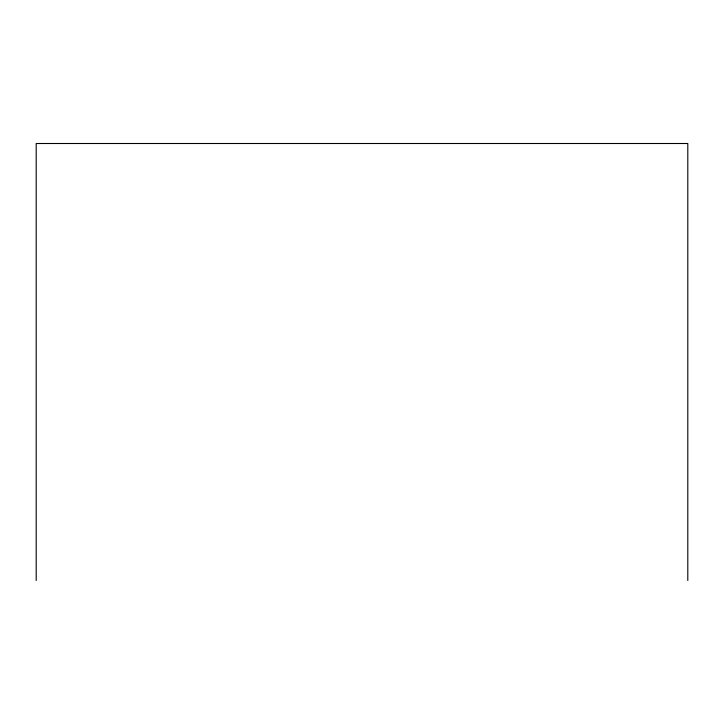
<?xml version="1.0" encoding="UTF-8"?>
<svg xmlns="http://www.w3.org/2000/svg" width="724" height="724" viewBox="0 0 724 724"><rect width="100%" height="100%" fill="white"/><g stroke="black" fill="none" stroke-linecap="round" stroke-linejoin="round"><path stroke-width="1.09" d="M687.8 580.494L687.8 143.506L36.2 143.506L36.2 580.494"/></g></svg>
